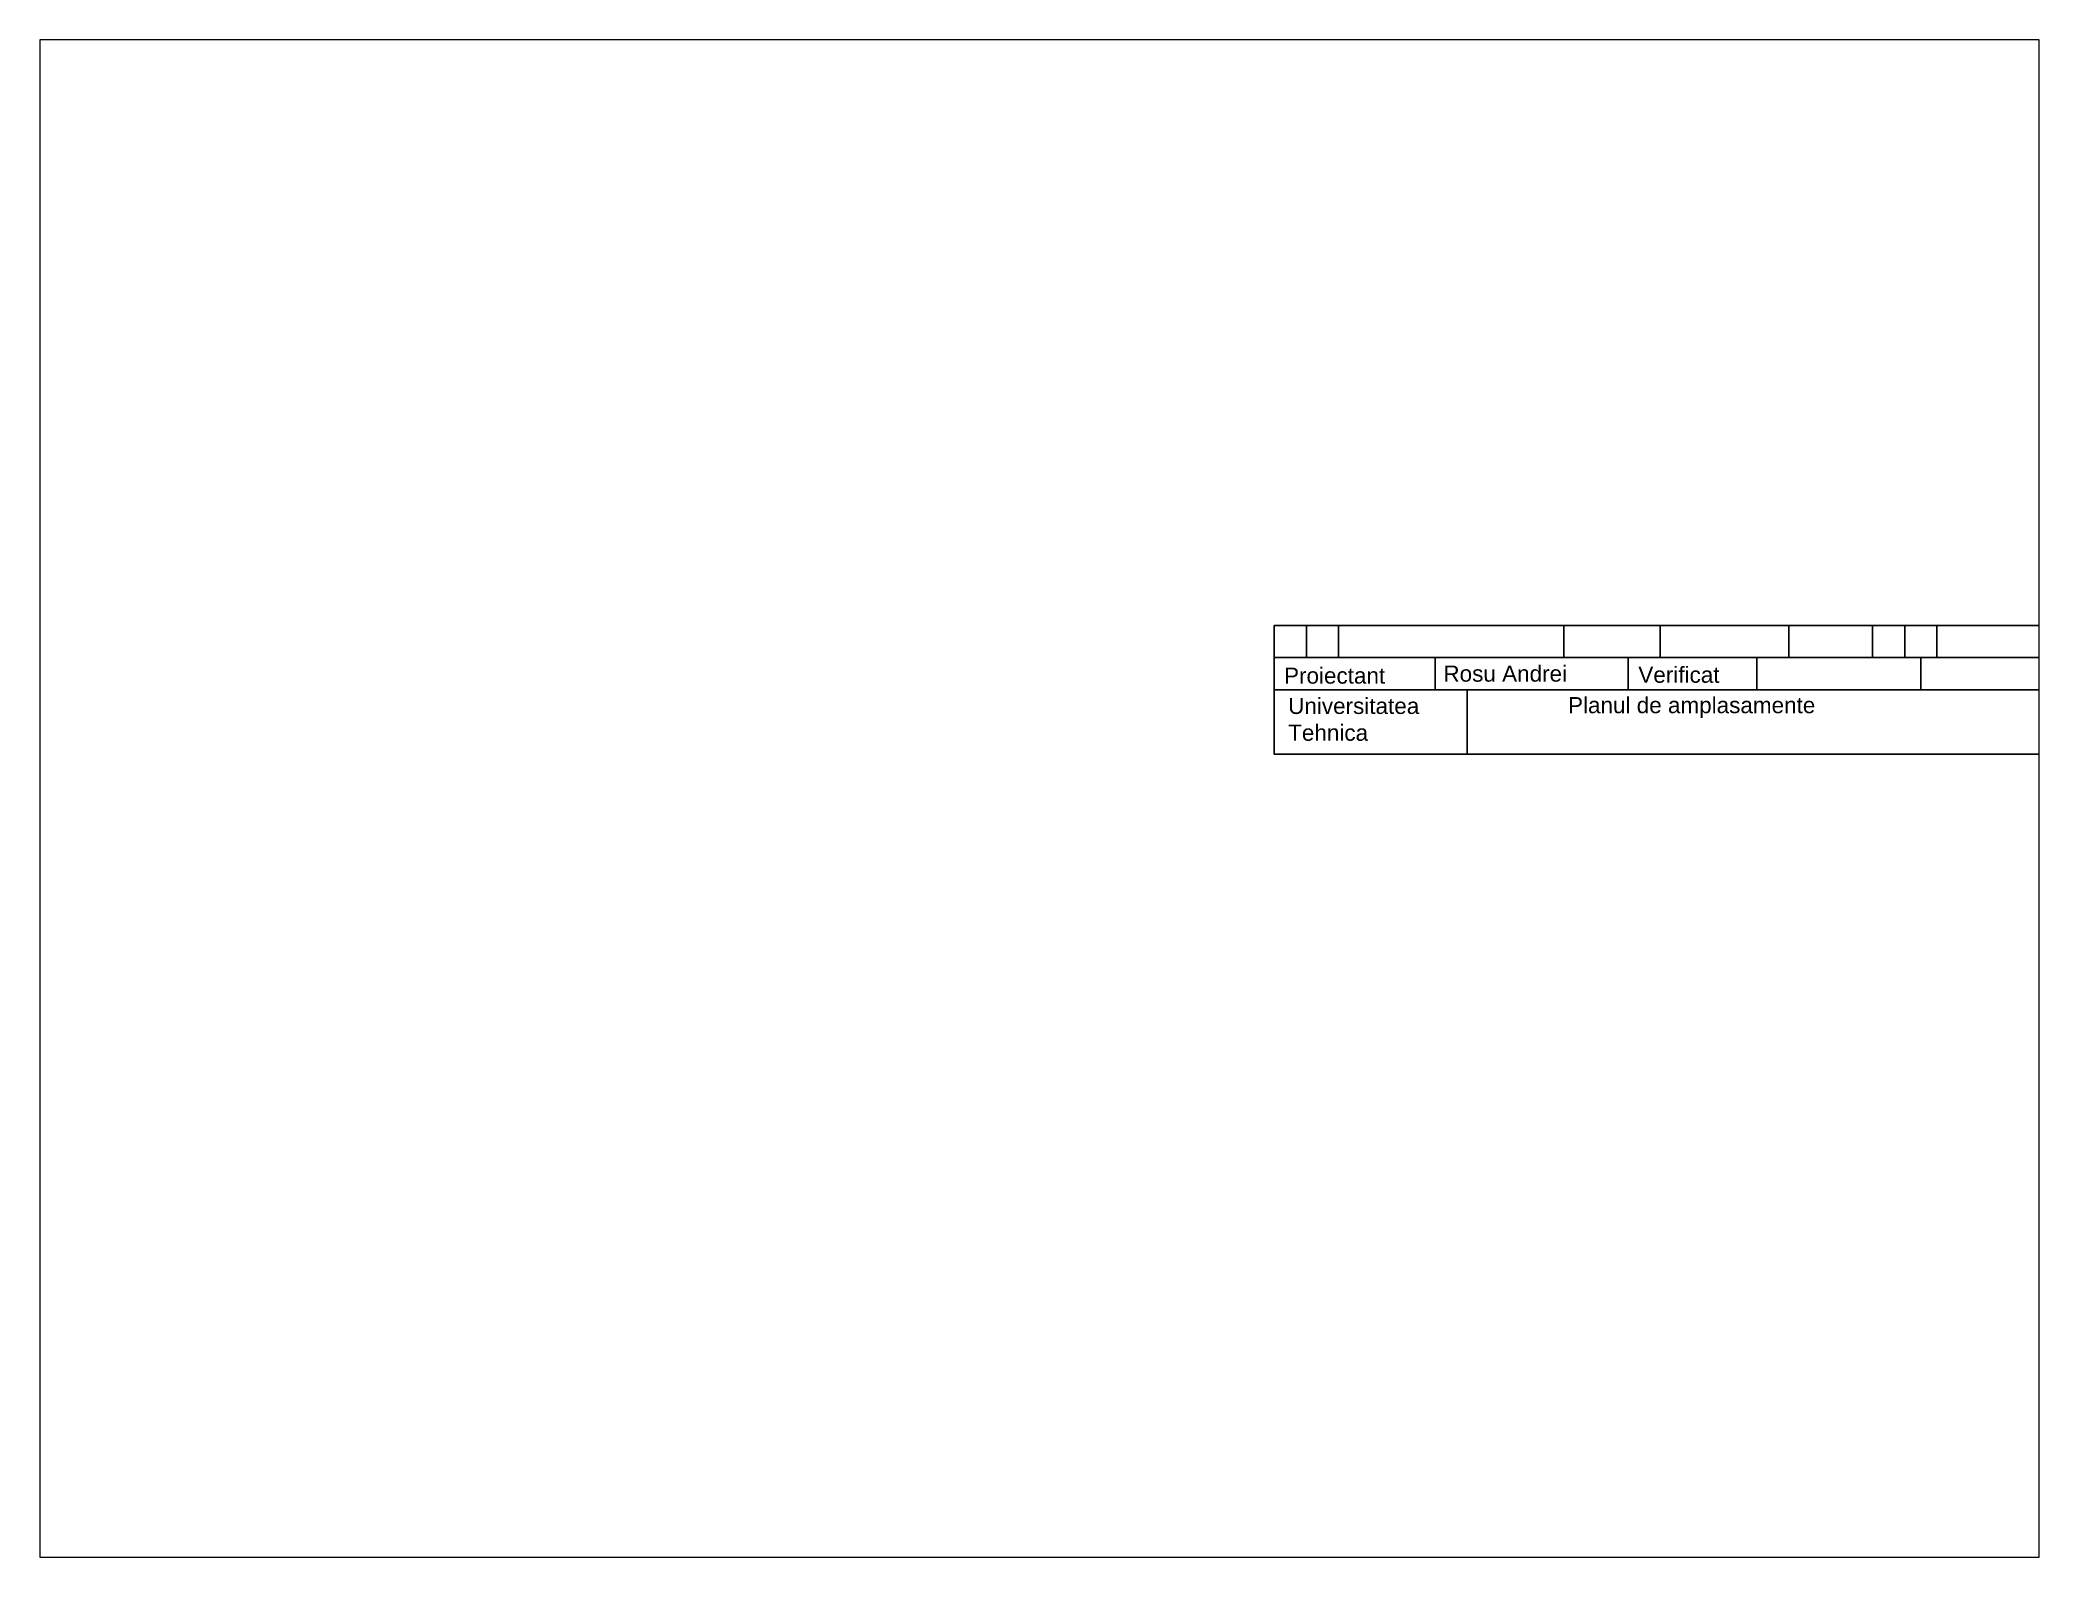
# Paper-space layout 'Layout2' of a CAD drawing. Header units: millimetres. Extents: x 26 to 231, y 20 to 176.
# The model-space entities are those that its viewports show. They can reach past a viewport. Long polylines and large blocks are cut down to what shows.
import ezdxf

# ---------------------------------------------------------------- set-up
doc = ezdxf.new("R2010")
doc.units = ezdxf.units.MM
doc.styles.get("Standard").update_dxf_attribs({"font": 'arial.ttf'})

msp = doc.modelspace()

# ---------------------------------------------------------------- linework, layer by layer
for p, q in [((26579, 12010), (26579, 12510)), ((29129, 12510), (29129, 12010))]:
    msp.add_line(p, q)
for points in [[(19579, 13010), (19079, 13010), (19079, 12510), (19579, 12510)], [(20079, 13010), (19579, 13010), (19579, 12510), (20079, 12510)], [(20079, 12510), (23579, 12510), (23579, 13010), (20079, 13010)], [(23579, 12510), (25079, 12510), (25079, 13010), (23579, 13010)], [(25079, 12510), (27079, 12510), (27079, 13010), (25079, 13010)], [(27079, 12510), (28379, 12510), (28379, 13010), (27079, 13010)], [(28879, 13010), (28379, 13010), (28379, 12510), (28879, 12510)], [(29379, 13010), (28879, 13010), (28879, 12510), (29379, 12510)], [(29379, 12510), (32879, 12510), (32879, 13010), (29379, 13010)], [(19079, 12510), (21579, 12510), (21579, 12010), (19079, 12010)], [(21579, 12010), (24579, 12010), (24579, 12510), (21579, 12510)], [(19079, 12010), (22079, 12010), (22079, 11010), (19079, 11010)], [(22079, 11010), (31079, 11010), (31079, 12010), (22079, 12010)], [(31079, 11010), (36279, 11010), (36279, 12010), (31079, 12010)]]:
    msp.add_lwpolyline(points, close=True)

# ---------------------------------------------------------------- texts
at = {"char_height": 250, "attachment_point": 1}
for s, width, insert in [('Proiectant', 2260.01, (19231, 12356)), ('Rosu Andrei', 2260.01, (21708, 12387)), ('Verificat', 2260.01, (24738, 12369)), ('Universitatea Tehnica', 2260.01, (19295, 11885)), ('Planul de amplasamente', 4403.11, (23645, 11897))]:
    msp.add_mtext_dynamic_manual_height_columns(s, width=width, gutter_width=1250, heights=[0], dxfattribs=dict(at, insert=insert))

psp = doc.layouts.new('Layout2')

# ---------------------------------------------------------------- viewports
at = {"layer": '0'}
psp.add_viewport(center=(128.5, 97.5), size=(205.6, 156), view_center_point=(15430.48, 10321.26), view_height=23574.0491, dxfattribs=at)

doc.saveas('drawing.dxf')
